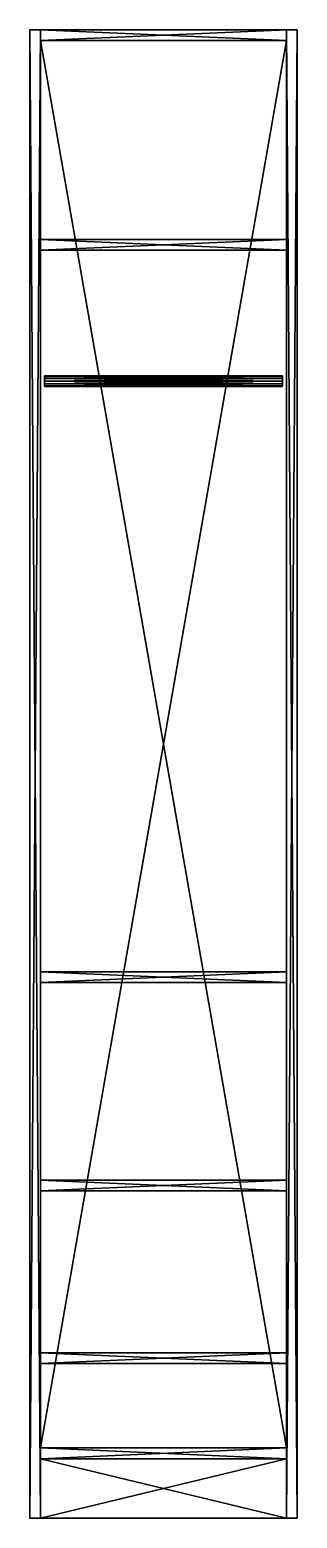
# Model space of a CAD drawing. Header units: millimetres. Extents: x 0 to 450, y 0 to 2500.
import ezdxf

# ---------------------------------------------------------------- set-up
doc = ezdxf.new("R2010")
doc.units = ezdxf.units.MM
for name, color, linetype in [('ARKALIK', 7, 'Continuous'), ('ASKILIK', 7, 'Continuous'), ('BAZA', 7, 'Continuous'), ('GOVDE', 7, 'Continuous'), ('RAF', 7, 'Continuous')]:
    doc.layers.add(name, color=color, linetype=linetype)

msp = doc.modelspace()

# ---------------------------------------------------------------- linework, layer by layer
at = {"layer": 'ARKALIK'}
for points in [[(18, 118, 600), (18, 2482, 600), (18, 118, 592)], [(18, 118, 592), (18, 2482, 600), (18, 2482, 592)], [(18, 2482, 592), (432, 118, 592), (18, 118, 592)], [(18, 118, 600), (432, 2482, 600), (18, 2482, 600)], [(432, 118, 600), (432, 2482, 600), (18, 118, 600)], [(18, 2482, 600), (432, 2482, 600), (18, 2482, 592)], [(432, 2482, 592), (432, 118, 592), (18, 2482, 592)], [(18, 2482, 592), (432, 2482, 600), (432, 2482, 592)], [(432, 2482, 592), (432, 118, 600), (432, 118, 592)], [(432, 2482, 600), (432, 118, 600), (432, 2482, 592)], [(432, 118, 592), (18, 118, 600), (18, 118, 592)], [(432, 118, 600), (18, 118, 600), (432, 118, 592)]]:
    msp.add_3dface(points, dxfattribs=at)
at = {"layer": 'ASKILIK'}
for points in [[(25, 1917.8, 265.5), (25, 1910, 270), (25, 1919, 270)], [(25, 1917.8, 265.5), (25, 1919, 270), (425, 1917.8, 265.5)], [(425, 1917.8, 265.5), (25, 1919, 270), (425, 1919, 270)], [(25, 1919, 270), (25, 1910, 270), (25, 1917.8, 274.5)], [(25, 1919, 270), (25, 1917.8, 274.5), (425, 1919, 270)], [(425, 1919, 270), (25, 1917.8, 274.5), (425, 1917.8, 274.5)], [(25, 1914.5, 262.2), (25, 1910, 270), (25, 1917.8, 265.5)], [(25, 1914.5, 262.2), (25, 1917.8, 265.5), (425, 1914.5, 262.2)], [(425, 1914.5, 262.2), (25, 1917.8, 265.5), (425, 1917.8, 265.5)], [(25, 1917.8, 274.5), (25, 1910, 270), (25, 1914.5, 277.8)], [(25, 1917.8, 274.5), (25, 1914.5, 277.8), (425, 1917.8, 274.5)], [(425, 1917.8, 274.5), (25, 1914.5, 277.8), (425, 1914.5, 277.8)], [(25, 1910, 261), (25, 1910, 270), (25, 1914.5, 262.2)], [(25, 1910, 261), (25, 1914.5, 262.2), (425, 1910, 261)], [(425, 1910, 261), (25, 1914.5, 262.2), (425, 1914.5, 262.2)], [(25, 1914.5, 277.8), (25, 1910, 270), (25, 1910, 279)], [(25, 1914.5, 277.8), (25, 1910, 279), (425, 1914.5, 277.8)], [(425, 1914.5, 277.8), (25, 1910, 279), (425, 1910, 279)], [(25, 1910, 279), (25, 1910, 270), (25, 1905.5, 277.8)], [(25, 1910, 279), (25, 1905.5, 277.8), (425, 1910, 279)], [(425, 1910, 279), (25, 1905.5, 277.8), (425, 1905.5, 277.8)], [(25, 1905.5, 277.8), (25, 1910, 270), (25, 1902.2, 274.5)], [(25, 1902.2, 274.5), (25, 1910, 270), (25, 1901, 270)], [(25, 1901, 270), (25, 1910, 270), (25, 1902.2, 265.5)], [(25, 1902.2, 265.5), (25, 1910, 270), (25, 1905.5, 262.2)], [(25, 1905.5, 262.2), (25, 1910, 270), (25, 1910, 261)], [(25, 1905.5, 262.2), (25, 1910, 261), (425, 1905.5, 262.2)], [(425, 1905.5, 262.2), (25, 1910, 261), (425, 1910, 261)], [(25, 1905.5, 277.8), (25, 1902.2, 274.5), (425, 1905.5, 277.8)], [(425, 1905.5, 277.8), (25, 1902.2, 274.5), (425, 1902.2, 274.5)], [(25, 1902.2, 265.5), (25, 1905.5, 262.2), (425, 1902.2, 265.5)], [(425, 1902.2, 265.5), (25, 1905.5, 262.2), (425, 1905.5, 262.2)], [(25, 1902.2, 274.5), (25, 1901, 270), (425, 1902.2, 274.5)], [(425, 1902.2, 274.5), (25, 1901, 270), (425, 1901, 270)], [(25, 1901, 270), (25, 1902.2, 265.5), (425, 1901, 270)], [(425, 1901, 270), (25, 1902.2, 265.5), (425, 1902.2, 265.5)], [(425, 1917.8, 265.5), (425, 1919, 270), (425, 1910, 270)], [(425, 1919, 270), (425, 1917.8, 274.5), (425, 1910, 270)], [(425, 1914.5, 262.2), (425, 1917.8, 265.5), (425, 1910, 270)], [(425, 1917.8, 274.5), (425, 1914.5, 277.8), (425, 1910, 270)], [(425, 1910, 261), (425, 1914.5, 262.2), (425, 1910, 270)], [(425, 1914.5, 277.8), (425, 1910, 279), (425, 1910, 270)], [(425, 1910, 279), (425, 1905.5, 277.8), (425, 1910, 270)], [(425, 1905.5, 277.8), (425, 1902.2, 274.5), (425, 1910, 270)], [(425, 1902.2, 274.5), (425, 1901, 270), (425, 1910, 270)], [(425, 1901, 270), (425, 1902.2, 265.5), (425, 1910, 270)], [(425, 1902.2, 265.5), (425, 1905.5, 262.2), (425, 1910, 270)], [(425, 1905.5, 262.2), (425, 1910, 261), (425, 1910, 270)]]:
    msp.add_3dface(points, dxfattribs=at)
at = {"layer": 'BAZA'}
for points in [[(18, 0, 38), (18, 100, 38), (18, 0)], [(18, 0), (18, 100, 38), (18, 100)], [(18, 100), (432, 0), (18, 0)], [(18, 0, 38), (432, 100, 38), (18, 100, 38)], [(432, 0, 38), (432, 100, 38), (18, 0, 38)], [(18, 100, 38), (432, 100, 38), (18, 100)], [(432, 100), (432, 0), (18, 100)], [(18, 100), (432, 100, 38), (432, 100)], [(432, 100), (432, 0, 38), (432, 0)], [(432, 100, 38), (432, 0, 38), (432, 100)], [(432, 0), (18, 0, 38), (18, 0)], [(432, 0, 38), (18, 0, 38), (432, 0)]]:
    msp.add_3dface(points, dxfattribs=at)
at = {"layer": 'GOVDE'}
for points in [[(0, 0, 600), (0, 2500, 600), (0, 0)], [(0, 0), (0, 2500, 600), (0, 2500)], [(0, 2500), (18, 0), (0, 0)], [(0, 0, 600), (18, 2500, 600), (0, 2500, 600)], [(18, 0, 600), (18, 2500, 600), (0, 0, 600)], [(0, 2500, 600), (18, 2500, 600), (0, 2500)], [(18, 2500), (18, 0), (0, 2500)], [(0, 2500), (18, 2500, 600), (18, 2500)], [(18, 2500), (18, 0, 600), (18, 0)], [(18, 2500, 600), (18, 0, 600), (18, 2500)], [(18, 2482, 600), (18, 2500, 600), (18, 2482)], [(18, 2482), (18, 2500, 600), (18, 2500)], [(18, 2500), (432, 2482), (18, 2482)], [(18, 2482, 600), (432, 2500, 600), (18, 2500, 600)], [(432, 2482, 600), (432, 2500, 600), (18, 2482, 600)], [(18, 2500, 600), (432, 2500, 600), (18, 2500)], [(432, 2500), (432, 2482), (18, 2500)], [(18, 2500), (432, 2500, 600), (432, 2500)], [(432, 0, 600), (432, 2500, 600), (432, 0)], [(432, 0), (432, 2500, 600), (432, 2500)], [(432, 2500), (450, 0), (432, 0)], [(432, 0, 600), (450, 2500, 600), (432, 2500, 600)], [(450, 0, 600), (450, 2500, 600), (432, 0, 600)], [(432, 2500, 600), (450, 2500, 600), (432, 2500)], [(450, 2500), (450, 0), (432, 2500)], [(432, 2500), (450, 2500, 600), (450, 2500)], [(432, 2500), (432, 2482, 600), (432, 2482)], [(432, 2500, 600), (432, 2482, 600), (432, 2500)], [(450, 2500), (450, 0, 600), (450, 0)], [(450, 2500, 600), (450, 0, 600), (450, 2500)], [(432, 2482), (18, 2482, 600), (18, 2482)], [(432, 2482, 600), (18, 2482, 600), (432, 2482)], [(18, 100, 600), (18, 118, 600), (18, 100)], [(18, 100), (18, 118, 600), (18, 118)], [(18, 118), (432, 100), (18, 100)], [(18, 100, 600), (432, 118, 600), (18, 118, 600)], [(432, 100, 600), (432, 118, 600), (18, 100, 600)], [(18, 118, 600), (432, 118, 600), (18, 118)], [(432, 118), (432, 100), (18, 118)], [(18, 118), (432, 118, 600), (432, 118)], [(432, 100), (18, 100, 600), (18, 100)], [(432, 100, 600), (18, 100, 600), (432, 100)], [(432, 118), (432, 100, 600), (432, 100)], [(432, 118, 600), (432, 100, 600), (432, 118)], [(18, 0), (0, 0, 600), (0, 0)], [(18, 0, 600), (0, 0, 600), (18, 0)], [(450, 0), (432, 0, 600), (432, 0)], [(450, 0, 600), (432, 0, 600), (450, 0)]]:
    msp.add_3dface(points, dxfattribs=at)
at = {"layer": 'RAF'}
for points in [[(18, 2130, 588), (18, 2148, 588), (18, 2130)], [(18, 2130), (18, 2148, 588), (18, 2148)], [(18, 2148), (432, 2130), (18, 2130)], [(18, 2130, 588), (432, 2148, 588), (18, 2148, 588)], [(432, 2130, 588), (432, 2148, 588), (18, 2130, 588)], [(18, 2148, 588), (432, 2148, 588), (18, 2148)], [(432, 2148), (432, 2130), (18, 2148)], [(18, 2148), (432, 2148, 588), (432, 2148)], [(432, 2130), (18, 2130, 588), (18, 2130)], [(432, 2130, 588), (18, 2130, 588), (432, 2130)], [(432, 2148), (432, 2130, 588), (432, 2130)], [(432, 2148, 588), (432, 2130, 588), (432, 2148)], [(18, 900, 588), (18, 918, 588), (18, 900)], [(18, 900), (18, 918, 588), (18, 918)], [(18, 918), (432, 900), (18, 900)], [(18, 900, 588), (432, 918, 588), (18, 918, 588)], [(432, 900, 588), (432, 918, 588), (18, 900, 588)], [(18, 918, 588), (432, 918, 588), (18, 918)], [(432, 918), (432, 900), (18, 918)], [(18, 918), (432, 918, 588), (432, 918)], [(432, 900), (18, 900, 588), (18, 900)], [(432, 900, 588), (18, 900, 588), (432, 900)], [(432, 918), (432, 900, 588), (432, 900)], [(432, 918, 588), (432, 900, 588), (432, 918)], [(18, 550, 588), (18, 568, 588), (18, 550)], [(18, 550), (18, 568, 588), (18, 568)], [(18, 568), (432, 550), (18, 550)], [(18, 550, 588), (432, 568, 588), (18, 568, 588)], [(432, 550, 588), (432, 568, 588), (18, 550, 588)], [(18, 568, 588), (432, 568, 588), (18, 568)], [(432, 568), (432, 550), (18, 568)], [(18, 568), (432, 568, 588), (432, 568)], [(432, 550), (18, 550, 588), (18, 550)], [(432, 550, 588), (18, 550, 588), (432, 550)], [(432, 568), (432, 550, 588), (432, 550)], [(432, 568, 588), (432, 550, 588), (432, 568)], [(18, 260, 588), (18, 278, 588), (18, 260)], [(18, 260), (18, 278, 588), (18, 278)], [(18, 278), (432, 260), (18, 260)], [(18, 260, 588), (432, 278, 588), (18, 278, 588)], [(432, 260, 588), (432, 278, 588), (18, 260, 588)], [(18, 278, 588), (432, 278, 588), (18, 278)], [(432, 278), (432, 260), (18, 278)], [(18, 278), (432, 278, 588), (432, 278)], [(432, 278), (432, 260, 588), (432, 260)], [(432, 278, 588), (432, 260, 588), (432, 278)], [(432, 260), (18, 260, 588), (18, 260)], [(432, 260, 588), (18, 260, 588), (432, 260)]]:
    msp.add_3dface(points, dxfattribs=at)

doc.saveas('drawing.dxf')
